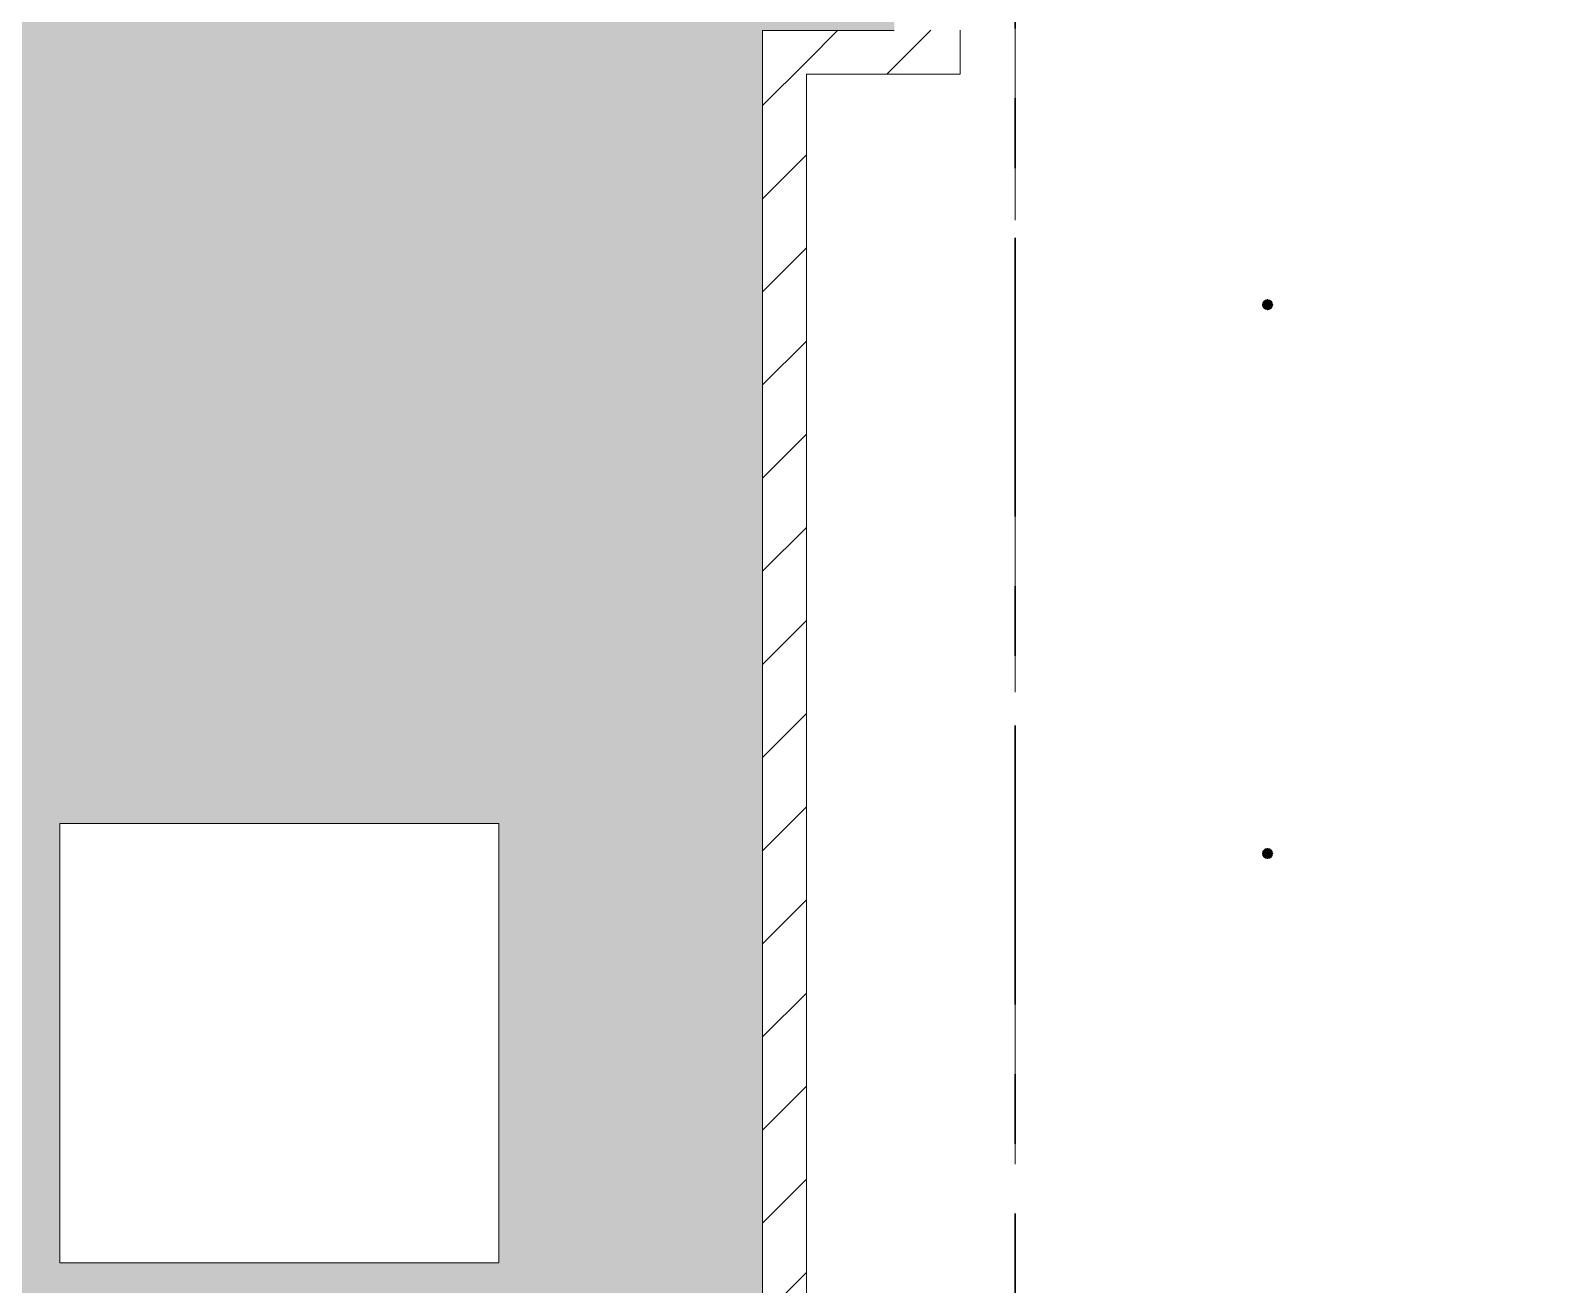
# Model space of a CAD drawing. Header units: millimetres. Extents: x -4000 to 187956, y -58990 to 162485.
# Drawn here: x 56016 to 62930, y 49736 to 55450 of the extents above; entities that cross this region are included whole.
import ezdxf

# ---------------------------------------------------------------- set-up
doc = ezdxf.new("R2010")
doc.units = ezdxf.units.MM
for name, pattern in [('Dash 1_16_', [317.5, 158.75, -158.75]), ('Grid Line', [2222.5, 1270, -317.5, 317.5, -317.5]), ('Grid Line 12_5mm', [2150, 1250, -300, 300, -300])]:
    doc.linetypes.add(name, pattern=pattern)
for name, color, linetype, lineweight in [('A-FLOR', 192, 'Continuous', 13), ('A-FLOR-PATT', 8, 'Continuous', 13), ('A-WALL', 113, 'Continuous', 13), ('A-WALL-PATT', 111, 'Continuous', 13), ('F-SPRN', 3, 'Continuous', 9), ('P-PIPE', 3, 'Continuous', 9), ('P-PIPE-CNTR', 3, 'Continuous', 9), ('S-GRID', 1, 'Continuous', 30)]:
    doc.layers.add(name, color=color, linetype=linetype, lineweight=lineweight)
pattern_1 = [(45, (0, 0), (-212.132, 212.132), [])]

# ---------------------------------------------------------------- blocks, each defined once
blk = doc.blocks.new('CMF2_NHAXUONG_A_rvt-1-0_000')
at = {"layer": 'A-FLOR-PATT', "lineweight": 9}
h = blk.add_hatch(dxfattribs=at)
h.set_pattern_fill('FP_27', color=252, style=0, pattern_type=2)
h.set_pattern_definition([(0, (83000, 72469.74), (0, 100), []), (90, (83000, 72469.74), (-200, 200), [100, -700]), (90, (83400, 72569.74), (-200, 200), [100, -700])])
h.paths.add_polyline_path([(51050, 25999.7), (59350, 25999.7), (59350, 35449.7), (59950, 35449.7), (59950, 45449.7), (59350, 45449.7), (59350, 55449.7), (59950, 55449.7), (59950, 64899.7), (51650, 64899.7), (51650, 55449.7), (51050, 55449.7), (51050, 45449.6), (51650, 45449.6), (51650, 35449.6), (51050, 35449.6), (51050, 26448.8)])
h.paths.add_polyline_path([(114950, 25999.7), (114950, 35449.6), (114350, 35449.6), (114350, 45449.6), (114950, 45449.6), (114950, 55449.7), (114350, 55449.7), (114350, 64899.7), (106050, 64899.7), (106050, 55449.7), (106650, 55449.7), (106650, 45449.7), (106050, 45449.7), (106050, 35449.7), (106650, 35449.7), (106650, 25999.7), (111663.5, 25999.7)])
h.paths.add_polyline_path([(109849.8, 29724.6), (107849.8, 29724.6), (107849.8, 31724.6), (109849.8, 31724.6)])
h.paths.add_polyline_path([(56149.8, 29724.6), (56149.8, 31724.6), (58149.8, 31724.6), (58149.8, 29724.6), (57243.6, 29724.6)])
h.paths.add_polyline_path([(111149.8, 39449.6), (111149.8, 41449.6), (113149.8, 41449.6), (113149.8, 39449.6), (111663.5, 39449.6)])
h.paths.add_polyline_path([(52849.8, 39449.6), (52849.8, 41449.6), (54849.8, 41449.6), (54849.8, 39449.6)])
h.paths.add_polyline_path([(109849.8, 49836.2), (107849.8, 49836.2), (107849.8, 51836.2), (109849.8, 51836.2)])
h.paths.add_polyline_path([(57243.6, 49836.2), (56149.8, 49836.2), (56149.8, 51836.2), (58149.8, 51836.2), (58149.8, 49836.2)])
h.paths.add_polyline_path([(51050, 82900), (59350, 82900), (59350, 91449.6), (59950, 91449.6), (59950, 101449.7), (59350, 101449.7), (59350, 111449.7), (59950, 111449.7), (59950, 118899.7), (51650, 118899.7), (51650, 111449.6), (51050, 111449.6), (51050, 101449.7), (51650, 101449.7), (51650, 91449.6), (51050, 91449.6), (51050, 84850.6)])
h.paths.add_polyline_path([(106650, 82900), (114950, 82900), (114950, 91449.6), (114350, 91449.6), (114350, 101449.7), (114950, 101449.7), (114950, 111449.6), (114350, 111449.6), (114350, 118899.7), (106050, 118899.7), (106050, 111449.7), (106650, 111449.7), (106650, 101449.7), (106050, 101449.7), (106050, 91449.6), (106650, 91449.6), (106650, 89522.8)])
h.paths.add_polyline_path([(54850, 95449.6), (52850, 95449.6), (52850, 97449.6), (54850, 97449.6)])
h.paths.add_polyline_path([(111663.5, 95449.6), (111149.6, 95449.6), (111149.6, 97449.6), (113149.6, 97449.6), (113149.6, 95449.6)])
h.paths.add_polyline_path([(57243.6, 105449.7), (56149.6, 105449.7), (56149.6, 107449.7), (58149.6, 107449.7), (58149.6, 105449.7)])
h.paths.add_polyline_path([(109850, 105449.7), (107850, 105449.7), (107850, 107449.7), (109850, 107449.7)])
h.paths.add_polyline_path([(111663.5, 114174.6), (111149.6, 114174.6), (111149.6, 116174.6), (113149.6, 116174.6), (113149.6, 114174.6)])
h.paths.add_polyline_path([(52850, 114174.6), (52850, 116174.6), (54850, 116174.6), (54850, 114174.6)])
at = {"layer": 'A-WALL-PATT', "lineweight": 9}
h = blk.add_hatch(dxfattribs=at)
h.set_pattern_fill('FP_13', color=250, style=0, pattern_type=2)
h.set_pattern_definition(pattern_1)
h.paths.add_polyline_path([(59549.8, 45650), (59549.8, 55450), (59349.8, 55450), (59349.8, 45650), (59511.1, 45650)])
h = blk.add_hatch(dxfattribs=at)
h.set_pattern_fill('FP_13', color=250, style=0, pattern_type=2)
h.set_pattern_definition(pattern_1)
h.paths.add_polyline_path([(60249.8, 55250), (60249.8, 55450), (59549.8, 55450), (59549.8, 55250)])
at = {"layer": 'A-FLOR', "color": 81, "lineweight": 15}
for p, q in [((59350, 55449.7), (59350, 45450.2)), ((59950, 55449.7), (59350.1, 55449.7))]:
    blk.add_line(p, q, dxfattribs=at)
at = {"layer": 'A-FLOR', "color": 93, "lineweight": 15}
for p, q in [((59350, 45450.2), (59350, 55449.7)), ((59350.1, 55449.7), (59950, 55449.7)), ((58149.8, 51836.2), (56149.8, 51836.2)), ((56149.8, 51836.2), (56149.8, 49836.2)), ((58149.8, 49836.2), (58149.8, 51836.2)), ((56149.8, 49836.2), (58149.8, 49836.2))]:
    blk.add_line(p, q, dxfattribs=at)
at = {"layer": 'A-FLOR', "color": 94, "lineweight": 15}
for p, q in [((56149.8, 49836.2), (56149.8, 51836.2)), ((56149.8, 51836.2), (58149.8, 51836.2)), ((58149.8, 51836.2), (58149.8, 49836.2)), ((58149.8, 49836.2), (56149.8, 49836.2))]:
    blk.add_line(p, q, dxfattribs=at)
at = {"layer": 'A-WALL', "color": 90, "lineweight": 15}
for p, q in [((59349.8, 55450), (59349.8, 45650)), ((60249.8, 55250), (60249.8, 55450)), ((59549.8, 45650), (59549.8, 55250)), ((59549.8, 55250), (60249.8, 55250))]:
    blk.add_line(p, q, dxfattribs=at)
at = {"layer": 'S-GRID', "linetype": 'Grid Line 12_5mm', "lineweight": 9}
blk.add_line((60500, 161185.2), (60500, -16487.4), dxfattribs=at)
blk = doc.blocks.new('Sprinkler_Up - DN20-V577-0_000')
at = {"layer": 'F-SPRN', "transparency": 33554534}
for points in [[(-13.5, 0), (-3.9, 0.7), (-1.7, 2.9), (-1.2, 3.5), (-0.6, 4), (0.6, 4), (1.2, 3.5), (1.7, 2.9), (4.6, 0), (22.2, 0), (18, 13.1), (6.9, 21.2), (-6.9, 21.2), (-18, 13.1), (-22.2, 0)], [(0, -21.2), (6.9, -21.2), (18, -13.1), (22.2, 0), (3.9, -0.7), (1.7, -2.9), (1.2, -3.5), (0.6, -4), (-0.6, -4), (-1.2, -3.5), (-1.7, -2.9), (-4.6, 0), (-22.2, 0), (-18, -13.1), (-6.9, -21.2)], [(0, -16.7), (4.3, -16.1), (11.8, -11.8), (16.1, -4.3), (16.1, 4.3), (11.8, 11.8), (8.3, 14.4), (0, 16.7), (-4.3, 16.1), (-11.8, 11.8), (-16.1, 4.3), (-16.1, -4.3), (-11.8, -11.8), (-8.3, -14.4)], [(0, -15.6), (7.8, -13.5), (13.5, -7.8), (15.1, -4), (15.1, 4), (13.5, 7.8), (7.8, 13.5), (0, 15.6), (-7.8, 13.5), (-11, 11), (-15.1, 4), (-15.1, -4), (-11, -11), (-7.8, -13.5)], [(-10.9, -5.5), (-10.9, 5.4), (-14.5, 5.4), (-14.5, -5.5)], [(-7.7, -5.5), (-7.7, 5.4), (-10.9, 5.4), (-10.9, -5.5)], [(0, -5.5), (0, 5.4), (-7.7, 5.4), (-7.7, -5.5)], [(0, 0), (5.7, 0), (2.9, 4.9), (-2.9, 4.9), (-5.7, 0)], [(2.9, -4.9), (5.7, 0), (-5.7, 0), (-2.9, -4.9)], [(-4.6, 0), (4.6, 0), (0, 4.6)], [(0, -4.6), (4.6, 0), (-4.6, 0)], [(0, -2.6), (1.3, 0), (-1.8, 0)], [(-1.3, 0), (1.8, 0), (0, 2.6)], [(7.7, -5.5), (7.7, 5.4), (0, 5.4), (0, -5.5)], [(10.9, -5.5), (10.9, 5.4), (7.7, 5.4), (7.7, -5.5)], [(14.5, -5.5), (14.5, 5.4), (10.9, 5.4), (10.9, -5.5)]]:
    blk.add_hatch(color=1, dxfattribs=at).paths.add_polyline_path(points)
at = {"layer": 'F-SPRN', "color": 1}
for p, q in [((-11.5, 5.4), (-14.5, 5.4)), ((-14.5, 5.4), (-11.3, 5.4)), ((-14.5, 5.4), (-14.5, 3.7)), ((-14.5, 3.3), (-14.5, 0)), ((-11.5, 5.4), (-11.5, 4)), ((-10.9, 1.9), (-10.9, 3.6)), ((-10.8, 5.4), (-8, 5.4)), ((-8.1, 5.4), (-10.8, 5.4)), ((-8.1, 5.4), (-8.1, 2.8)), ((-8.1, 2.5), (-8.1, 0.7)), ((-7.7, 4.8), (-7.7, 2.7)), ((-7.7, 4.8), (-7.7, 2.7)), ((-7.7, 2.1), (-7.7, 0.5)), ((-7.7, 2.1), (-7.7, 0.5)), ((-6.7, 5.4), (-4.7, 5.4)), ((-5.8, 3.8), (-5.8, 2.2)), ((-2.1, 0), (-2.1, 0)), ((-2.1, 0), (-2.1, -0.1)), ((-1.9, 0.8), (-1.9, 0.8)), ((-0.8, 1.9), (-0.9, 1.9)), ((-0.6, 2), (-0.6, 2)), ((-0.5, 2), (-0.6, 2)), ((-0.1, 2.1), (-0.2, 2.1)), ((0, 2.1), (-0.1, 2.1)), ((-0.1, 2.1), (-0.1, 2.1)), ((0.1, 2.1), (0, 2.1)), ((0.5, 2), (0.4, 2)), ((0.4, 2), (0.4, 2)), ((0.6, 2), (0.5, 2)), ((0.7, 2), (0.6, 2)), ((2.1, 0), (2.1, 0.1)), ((2.1, 0), (2.1, 0)), ((4.7, 5.4), (6.5, 5.4)), ((7.7, 5.4), (10.8, 5.4)), ((7.7, 5.2), (7.7, 2.7)), ((7.7, 5.2), (7.7, 2.7)), ((7.7, 2.3), (7.7, 0.5)), ((7.7, 2.3), (7.7, 0.5)), ((10.8, 5.4), (8.1, 5.4)), ((8.1, 5.4), (8.1, 2.8)), ((8.1, 2.5), (8.1, 0.4)), ((10.9, 5.4), (14.5, 5.4)), ((10.9, 3.6), (10.9, 0.2)), ((14.5, 5.4), (11.5, 5.4)), ((11.5, 5.4), (11.5, 4)), ((11.5, 3), (11.5, 0.2)), ((14.5, 5.4), (14.5, -5.5)), ((-14.5, -1.3), (-14.5, -3.7)), ((-11.1, -5.5), (-14.5, -5.5)), ((-14.5, -5.5), (-11.5, -5.5)), ((-10.9, -2.6), (-10.9, -1.3)), ((-10.8, -5.5), (-8.1, -5.5)), ((-7.8, -5.5), (-10.8, -5.5)), ((-8.1, -4.2), (-8.1, -5.5)), ((-7.7, -2.7), (-7.7, -4)), ((-7.7, -2.7), (-7.7, -4)), ((-7, -5.5), (-5.8, -5.5)), ((-4.8, -5.5), (-7, -5.5)), ((-5.8, -2.3), (-5.8, -3.8)), ((-2.1, -0.2), (-2.1, -0.3)), ((0, -2.1), (0.1, -2.1)), ((7, -5.5), (4.8, -5.5)), ((5.8, -2.2), (5.8, -3.8)), ((5.8, -5.5), (7, -5.5)), ((7.7, -0.5), (7.7, -2.3)), ((7.7, -0.5), (7.7, -2.3)), ((7.7, -2.7), (7.7, -5.4)), ((7.7, -2.7), (7.7, -5.4)), ((10.8, -5.5), (7.7, -5.5)), ((8.1, -0.4), (8.1, -2.5)), ((8.1, -2.8), (8.1, -5.5)), ((8.1, -5.5), (10.8, -5.5)), ((10.9, -0.2), (10.9, -3.6)), ((14.5, -5.5), (10.9, -5.5)), ((11.5, -0.2), (11.5, -3)), ((11.5, -4), (11.5, -5.5)), ((11.5, -5.5), (14.5, -5.5))]:
    blk.add_line(p, q, dxfattribs=at)
at = {"layer": 'F-SPRN', "color": 1, "flags": 128}
for points in [[(-2, 0.5), (-2, 0.5), (-2, 0.4), (-2.1, 0.3), (-2.1, 0.2)], [(-2.1, 0.2), (-2.1, 0.1), (-2.1, 0)], [(-1.9, 0.8), (-2, 0.7), (-2, 0.6), (-2, 0.5)], [(-1.8, 1.1), (-1.8, 1), (-1.9, 0.9), (-1.9, 0.8)], [(-1.6, 1.3), (-1.7, 1.2), (-1.7, 1.1), (-1.8, 1.1)], [(-1.5, 1.4), (-1.6, 1.3), (-1.6, 1.3)], [(-1.3, 1.6), (-1.4, 1.6), (-1.4, 1.5), (-1.5, 1.5), (-1.5, 1.4)], [(-0.9, 1.9), (-0.9, 1.9), (-1, 1.8), (-1.1, 1.8), (-1.2, 1.7), (-1.2, 1.7), (-1.3, 1.6)], [(-0.6, 2), (-0.7, 2), (-0.8, 1.9)], [(-0.2, 2.1), (-0.3, 2.1), (-0.4, 2), (-0.5, 2)], [(0.4, 2), (0.3, 2.1), (0.2, 2.1), (0.1, 2.1)], [(0.8, 1.9), (0.8, 1.9), (0.7, 2)], [(1, 1.8), (0.9, 1.9), (0.8, 1.9)], [(1.2, 1.7), (1.1, 1.7), (1.1, 1.8), (1, 1.8)], [(1.4, 1.5), (1.3, 1.6), (1.3, 1.7), (1.2, 1.7)], [(1.6, 1.3), (1.6, 1.4), (1.5, 1.4), (1.4, 1.5), (1.4, 1.5)], [(2, 0.6), (2, 0.7), (1.9, 0.7), (1.9, 0.8), (1.9, 0.9), (1.8, 1), (1.8, 1), (1.8, 1.1), (1.7, 1.2), (1.7, 1.2), (1.6, 1.3)], [(2.1, 0.1), (2.1, 0.2), (2.1, 0.2), (2.1, 0.3), (2, 0.4), (2, 0.5), (2, 0.6)], [(-2.1, -0.1), (-2.1, -0.2), (-2.1, -0.2)], [(-2.1, -0.3), (-2, -0.4), (-2, -0.5), (-2, -0.6), (-2, -0.7), (-1.9, -0.7), (-1.9, -0.8), (-1.9, -0.9), (-1.8, -1), (-1.8, -1), (-1.8, -1.1), (-1.7, -1.2), (-1.7, -1.2), (-1.6, -1.3), (-1.6, -1.4), (-1.5, -1.4), (-1.4, -1.5), (-1.4, -1.5), (-1.3, -1.6), (-1.3, -1.7), (-1.2, -1.7), (-1.1, -1.7), (-1.1, -1.8), (-1, -1.8), (-0.9, -1.9), (-0.8, -1.9), (-0.8, -1.9), (-0.7, -2), (-0.6, -2), (-0.5, -2), (-0.4, -2), (-0.4, -2), (-0.3, -2.1), (-0.2, -2.1), (-0.1, -2.1), (0, -2.1)], [(0.1, -2.1), (0.1, -2.1), (0.2, -2.1), (0.3, -2.1), (0.4, -2), (0.5, -2), (0.6, -2), (0.6, -2), (0.7, -2), (0.8, -1.9), (0.9, -1.9), (0.9, -1.9), (1, -1.8), (1.1, -1.8), (1.2, -1.7), (1.2, -1.7), (1.3, -1.6), (1.4, -1.6), (1.4, -1.5), (1.5, -1.5), (1.5, -1.4), (1.6, -1.3), (1.6, -1.3), (1.7, -1.2), (1.7, -1.1), (1.8, -1.1), (1.8, -1), (1.9, -0.9), (1.9, -0.8), (1.9, -0.8), (2, -0.7), (2, -0.6), (2, -0.5), (2, -0.5), (2, -0.4), (2.1, -0.3), (2.1, -0.2), (2.1, -0.1), (2.1, 0)]]:
    blk.add_lwpolyline(points, dxfattribs=at)
at = {"layer": 'F-SPRN', "color": 1}
for radius, start, end in [(22.2, 360, 180), (21.9, 165.67731, 179.2615), (21.9, 144.76984, 164.81509), (21.9, 126.69417, 143.27011), (16.7, 167.68021, 180), (16.7, 167.68021, 180), (16.7, 155.38786, 164.96934), (16.7, 155.38786, 164.96934), (15.6, 166.42653, 180), (15.6, 166.42653, 180), (15.6, 150.94093, 165), (15.6, 159.61394, 165), (16.7, 136.72135, 149.93102), (16.7, 136.72135, 149.93102), (15.6, 150.94093, 156.38455), (15.6, 138.42141, 150), (15.6, 138.42141, 150), (21.9, 108.26214, 125.75069), (16.7, 121.41808, 130.57514), (16.7, 121.41808, 130.57514), (15.6, 120.52623, 133.2078), (15.6, 120.52623, 133.2078), (16.7, 106.59952, 120), (16.7, 106.59952, 120), (15.6, 114.43632, 119.98126), (15.6, 114.43632, 119.98126), (21.9, 99.348, 107.90102), (4.63, 155.78319, 180), (4.63, 155.78319, 180), (16.7, 96.41428, 105), (16.7, 96.41428, 105), (4.63, 109.01924, 138.27027), (4.63, 109.01924, 138.27027), (21.9, 90.14502, 98.85032), (15.6, 95.57619, 100.68426), (15.6, 95.57619, 100.68426), (2.56, 109.01924, 168.82781), (2.56, 109.01924, 168.82781), (2.04, 109.01924, 180), (16.7, 83.06841, 90), (16.7, 83.06841, 90), (4.63, 17.95923, 90), (4.63, 17.95923, 90), (3.81, 57.05771, 90), (2.56, 14.55988, 90), (2.56, 14.55988, 90), (2.04, 10.47029, 90), (21.9, 72.55828, 89.46239), (15.6, 75.57295, 80.58917), (15.6, 75.57295, 80.58917), (3.81, 16.16047, 43.83585), (15.6, 67.56142, 74.5481), (15.6, 67.56142, 74.5481), (16.7, 60, 75), (16.7, 60, 75), (15.6, 60.01874, 65.56368), (15.6, 60.01874, 65.56368), (21.9, 54.24931, 71.73786), (15.6, 46.7922, 60), (15.6, 46.7922, 60), (16.7, 49.42486, 58.58192), (16.7, 49.42486, 58.58192), (15.6, 30, 41.57859), (15.6, 30, 41.57859), (16.7, 30, 43.27865), (16.7, 30, 43.27865), (21.9, 36.72989, 53.30583), (15.6, 23.61545, 29.56463), (15.6, 15, 29.56463), (15.6, 15, 20.38606), (16.7, 15, 24.61214), (16.7, 15, 24.61214), (15.6, 360, 13.66176), (15.6, 0, 13.66176), (16.7, 360, 12.31979), (16.7, 0, 12.31979), (21.9, 15.18491, 35.23016), (21.9, 0.7385, 14.32269), (22.2, 180, 360), (21.9, 180.7385, 194.32269), (21.9, 195.18491, 215.23016), (21.9, 216.72989, 233.30583), (16.7, 180, 192.31979), (16.7, 180, 192.31979), (16.7, 195.03066, 204.61214), (16.7, 195.03066, 204.61214), (15.6, 181.90822, 193.66176), (15.6, 181.90822, 193.66176), (15.6, 197.33389, 209.56463), (15.6, 197.33389, 209.56463), (16.7, 210.06898, 223.27865), (16.7, 210.06898, 223.27865), (15.6, 212.54719, 221.57859), (15.6, 212.54719, 221.57859), (21.9, 234.24931, 251.73786), (16.7, 229.42486, 238.58192), (16.7, 229.42486, 238.58192), (15.6, 233.79501, 240), (15.6, 233.79501, 240), (16.7, 240, 255), (16.7, 240, 255), (15.6, 240.01874, 254.5481), (15.6, 240.01874, 254.5481), (21.9, 252.55828, 269.46239), (4.63, 197.95923, 0), (4.63, 197.95923, 270), (15.6, 255, 267.63996), (15.6, 255, 267.63996), (3.81, 196.16047, 270), (2.56, 191.16773, 0), (2.56, 191.16773, 360), (2.04, 190.47029, 0), (16.7, 263.06841, 270), (16.7, 263.06841, 270), (4.63, 270, 360), (3.81, 270, 360), (21.9, 270.14502, 278.85032), (15.6, 275.57619, 280.68426), (15.6, 275.57619, 280.68426), (16.7, 276.41428, 285), (16.7, 276.41428, 285), (21.9, 279.348, 287.90102), (16.7, 286.59952, 300), (16.7, 286.59952, 300), (15.6, 294.43632, 299.98126), (15.6, 294.43632, 299.98126), (21.9, 288.26214, 305.75069), (15.6, 300, 313.2078), (15.6, 300, 313.2078), (16.7, 301.41808, 310.57514), (16.7, 301.41808, 310.57514), (15.6, 318.42141, 330), (15.6, 318.42141, 330), (16.7, 316.72135, 330), (16.7, 316.72135, 330), (21.9, 306.69417, 323.27011), (15.6, 330.43537, 345), (15.6, 330.43537, 336.38455), (15.6, 339.61394, 345), (15.6, 346.33824, 360), (15.6, 346.33824, 360), (16.7, 335.38786, 345), (16.7, 335.38786, 345), (16.7, 347.68021, 360), (16.7, 347.68021, 360), (21.9, 324.76984, 344.81509), (21.9, 345.67731, 359.2615)]:
    blk.add_arc((0, 0), radius, start, end, dxfattribs=at)
blk = doc.blocks.new('Sprinkler_Up - DN20-V578-0_000')
at = {"layer": 'F-SPRN', "transparency": 33554534}
for points in [[(-13.5, 0), (-3.9, 0.7), (-1.7, 2.9), (-1.2, 3.5), (-0.6, 4), (0.6, 4), (1.2, 3.5), (1.7, 2.9), (4.6, 0), (22.2, 0), (18, 13.1), (6.9, 21.2), (-6.9, 21.2), (-18, 13.1), (-22.2, 0)], [(3.4, -21.2), (6.9, -21.2), (18, -13.1), (22.2, 0), (3.9, -0.7), (1.7, -2.9), (1.2, -3.5), (0.6, -4), (-0.6, -4), (-1.2, -3.5), (-1.7, -2.9), (-4.6, 0), (-22.2, 0), (-18, -13.1), (-6.9, -21.2), (0, -21.2)], [(0, -16.7), (4.3, -16.1), (12.6, -10.4), (16.1, -4.3), (16.1, 4.3), (11.8, 11.8), (8.3, 14.4), (0, 16.7), (-4.3, 16.1), (-11.8, 11.8), (-16.1, 4.3), (-16.1, -4.3), (-11.8, -11.8), (-8.3, -14.4)], [(0, -15.6), (7.8, -13.5), (13.5, -7.8), (15.1, -4), (15.1, 4), (13.5, 7.8), (7.8, 13.5), (0, 15.6), (-7.8, 13.5), (-11, 11), (-15.1, 4), (-15.1, -4), (-11, -11), (-7.8, -13.5)], [(-10.9, -5.5), (-10.9, 5.4), (-14.5, 5.4), (-14.5, -5.5)], [(-7.7, -5.5), (-7.7, 5.4), (-10.9, 5.4), (-10.9, -5.5)], [(0, -5.5), (0, 5.4), (-7.7, 5.4), (-7.7, -5.5)], [(0, 0), (5.7, 0), (2.9, 4.9), (-2.9, 4.9), (-5.7, 0)], [(2.9, -4.9), (5.7, 0), (-5.7, 0), (-2.9, -4.9)], [(-4.6, 0), (4.6, 0), (0, 4.6)], [(0, -4.6), (4.6, 0), (-4.6, 0)], [(0, -2.6), (1.3, 0), (-1.8, 0)], [(-1.3, 0), (1.8, 0), (0, 2.6)], [(7.7, -5.5), (7.7, 5.4), (0, 5.4), (0, -5.5)], [(10.9, -5.5), (10.9, 5.4), (7.7, 5.4), (7.7, -5.5)], [(14.5, -5.5), (14.5, 5.4), (10.9, 5.4), (10.9, -5.5)]]:
    blk.add_hatch(color=1, dxfattribs=at).paths.add_polyline_path(points)
at = {"layer": 'F-SPRN', "color": 1}
for p, q in [((-11.5, 5.4), (-14.5, 5.4)), ((-14.5, 5.4), (-11.3, 5.4)), ((-14.5, 5.4), (-14.5, 3.7)), ((-14.5, 3.3), (-14.5, 0)), ((-11.5, 5.4), (-11.5, 4)), ((-10.9, 1.9), (-10.9, 3.6)), ((-10.8, 5.4), (-8, 5.4)), ((-8.1, 5.4), (-10.8, 5.4)), ((-8.1, 5.4), (-8.1, 2.8)), ((-8.1, 2.5), (-8.1, 0.7)), ((-7.7, 4.8), (-7.7, 2.7)), ((-7.7, 4.8), (-7.7, 2.7)), ((-7.7, 2.1), (-7.7, 0.5)), ((-7.7, 2.1), (-7.7, 0.5)), ((-6.7, 5.4), (-4.7, 5.4)), ((-5.8, 3.8), (-5.8, 2.2)), ((-2, 0.4), (-2.1, 0.3)), ((-2.1, 0), (-2.1, 0)), ((-2.1, 0), (-2.1, -0.1)), ((-1.9, 0.8), (-2, 0.7)), ((-1.9, 0.8), (-1.9, 0.8)), ((-0.6, 2), (-0.7, 2)), ((-0.6, 2), (-0.6, 2)), ((-0.5, 2), (-0.6, 2)), ((0, 2.1), (-0.1, 2.1)), ((1.6, 1.3), (1.6, 1.4)), ((1.7, 1.2), (1.6, 1.3)), ((1.7, 1.2), (1.7, 1.2)), ((2.1, 0.1), (2.1, 0.2)), ((2.1, 0), (2.1, 0.1)), ((2.1, 0), (2.1, 0)), ((4.7, 5.4), (6.5, 5.4)), ((7.7, 5.4), (10.8, 5.4)), ((7.7, 5.2), (7.7, 2.7)), ((7.7, 5.2), (7.7, 2.7)), ((7.7, 2.3), (7.7, 0.5)), ((7.7, 2.3), (7.7, 0.5)), ((10.8, 5.4), (8.1, 5.4)), ((8.1, 5.4), (8.1, 2.8)), ((8.1, 2.5), (8.1, 0.4)), ((10.9, 5.4), (14.5, 5.4)), ((10.9, 3.6), (10.9, 0.2)), ((14.5, 5.4), (11.5, 5.4)), ((11.5, 5.4), (11.5, 4)), ((11.5, 3), (11.5, 0.2)), ((14.5, 5.4), (14.5, -5.5)), ((-14.5, -1.3), (-14.5, -3.7)), ((-11.1, -5.5), (-14.5, -5.5)), ((-14.5, -5.5), (-11.5, -5.5)), ((-10.9, -2.6), (-10.9, -1.3)), ((-10.8, -5.5), (-8.1, -5.5)), ((-7.8, -5.5), (-10.8, -5.5)), ((-8.1, -4.2), (-8.1, -5.5)), ((-7.7, -2.7), (-7.7, -4)), ((-7.7, -2.7), (-7.7, -4)), ((-7, -5.5), (-5.8, -5.5)), ((-4.8, -5.5), (-7, -5.5)), ((-5.8, -2.3), (-5.8, -3.8)), ((-2.1, -0.1), (-2.1, -0.2)), ((0, -2.1), (0.1, -2.1)), ((7, -5.5), (4.8, -5.5)), ((5.8, -2.2), (5.8, -3.8)), ((5.8, -5.5), (7, -5.5)), ((7.7, -0.5), (7.7, -2.3)), ((7.7, -0.5), (7.7, -2.3)), ((7.7, -2.7), (7.7, -5.4)), ((7.7, -2.7), (7.7, -5.4)), ((10.8, -5.5), (7.7, -5.5)), ((8.1, -0.4), (8.1, -2.5)), ((8.1, -2.8), (8.1, -5.5)), ((8.1, -5.5), (10.8, -5.5)), ((10.9, -0.2), (10.9, -3.6)), ((14.5, -5.5), (10.9, -5.5)), ((11.5, -0.2), (11.5, -3)), ((11.5, -4), (11.5, -5.5)), ((11.5, -5.5), (14.5, -5.5))]:
    blk.add_line(p, q, dxfattribs=at)
at = {"layer": 'F-SPRN', "color": 1, "flags": 128}
for points in [[(-2.1, 0.3), (-2.1, 0.2), (-2.1, 0.1), (-2.1, 0)], [(-2, 0.7), (-2, 0.6), (-2, 0.5)], [(-2, 0.5), (-2, 0.5), (-2, 0.4)], [(-1.8, 1), (-1.9, 0.9), (-1.9, 0.8)], [(-1.7, 1.1), (-1.8, 1.1), (-1.8, 1)], [(-0.7, 2), (-0.8, 1.9), (-0.9, 1.9), (-0.9, 1.9), (-1, 1.8), (-1.1, 1.8), (-1.2, 1.7), (-1.2, 1.7), (-1.3, 1.6), (-1.4, 1.6), (-1.4, 1.5), (-1.5, 1.5), (-1.5, 1.4), (-1.6, 1.3), (-1.6, 1.3), (-1.7, 1.2), (-1.7, 1.1)], [(-0.1, 2.1), (-0.1, 2.1), (-0.2, 2.1), (-0.3, 2.1), (-0.4, 2), (-0.5, 2)], [(1.3, 1.6), (1.3, 1.7), (1.2, 1.7), (1.1, 1.7), (1.1, 1.8), (1, 1.8), (0.9, 1.9), (0.8, 1.9), (0.8, 1.9), (0.7, 2), (0.6, 2), (0.5, 2), (0.4, 2), (0.4, 2), (0.3, 2.1), (0.2, 2.1), (0.1, 2.1), (0, 2.1)], [(1.4, 1.5), (1.4, 1.5), (1.3, 1.6)], [(1.6, 1.4), (1.5, 1.4), (1.4, 1.5)], [(1.8, 1), (1.8, 1.1), (1.7, 1.2)], [(1.9, 0.9), (1.8, 1), (1.8, 1)], [(2, 0.6), (2, 0.7), (1.9, 0.7), (1.9, 0.8), (1.9, 0.9)], [(2.1, 0.3), (2, 0.4), (2, 0.5), (2, 0.6)], [(2.1, 0.2), (2.1, 0.2), (2.1, 0.3)], [(-2.1, -0.2), (-2.1, -0.2), (-2.1, -0.3)], [(-2.1, -0.3), (-2, -0.4), (-2, -0.5), (-2, -0.6), (-2, -0.7), (-1.9, -0.7), (-1.9, -0.8), (-1.9, -0.9), (-1.8, -1), (-1.8, -1), (-1.8, -1.1), (-1.7, -1.2), (-1.7, -1.2), (-1.6, -1.3), (-1.6, -1.4), (-1.5, -1.4), (-1.4, -1.5), (-1.4, -1.5), (-1.3, -1.6), (-1.3, -1.7), (-1.2, -1.7), (-1.1, -1.7), (-1.1, -1.8), (-1, -1.8), (-0.9, -1.9), (-0.8, -1.9), (-0.8, -1.9), (-0.7, -2), (-0.6, -2), (-0.5, -2), (-0.4, -2), (-0.4, -2), (-0.3, -2.1), (-0.2, -2.1), (-0.1, -2.1), (0, -2.1)], [(0.1, -2.1), (0.1, -2.1), (0.2, -2.1), (0.3, -2.1), (0.4, -2), (0.5, -2), (0.6, -2), (0.6, -2), (0.7, -2), (0.8, -1.9), (0.9, -1.9), (0.9, -1.9), (1, -1.8), (1.1, -1.8), (1.2, -1.7), (1.2, -1.7), (1.3, -1.6), (1.4, -1.6), (1.4, -1.5), (1.5, -1.5), (1.5, -1.4), (1.6, -1.3), (1.6, -1.3), (1.7, -1.2), (1.7, -1.1), (1.8, -1.1), (1.8, -1), (1.9, -0.9), (1.9, -0.8), (1.9, -0.8), (2, -0.7), (2, -0.6), (2, -0.5), (2, -0.5), (2, -0.4), (2.1, -0.3), (2.1, -0.2), (2.1, -0.1), (2.1, 0)]]:
    blk.add_lwpolyline(points, dxfattribs=at)
at = {"layer": 'F-SPRN', "color": 1}
for radius, start, end in [(22.2, 360, 180), (21.9, 165.67731, 179.2615), (21.9, 144.76984, 164.81509), (21.9, 126.69417, 143.27011), (16.7, 167.68021, 180), (16.7, 167.68021, 180), (16.7, 155.38786, 164.96934), (16.7, 155.38786, 164.96934), (15.6, 166.42653, 180), (15.6, 166.42653, 180), (15.6, 150.94093, 165), (15.6, 159.61394, 165), (16.7, 136.72135, 149.93102), (16.7, 136.72135, 149.93102), (15.6, 150.94093, 156.38455), (15.6, 138.42141, 150), (15.6, 138.42141, 150), (21.9, 108.26214, 125.75069), (16.7, 121.41808, 130.57514), (16.7, 121.41808, 130.57514), (15.6, 120.52623, 133.2078), (15.6, 120.52623, 133.2078), (16.7, 106.59952, 120), (16.7, 106.59952, 120), (15.6, 114.43632, 119.98126), (15.6, 114.43632, 119.98126), (21.9, 99.348, 107.90102), (4.63, 155.78319, 180), (4.63, 155.78319, 180), (16.7, 96.41428, 105), (16.7, 96.41428, 105), (4.63, 109.01924, 138.27027), (4.63, 109.01924, 138.27027), (21.9, 90.14502, 98.85032), (15.6, 95.57619, 100.68426), (15.6, 95.57619, 100.68426), (2.56, 109.01924, 168.82781), (2.56, 109.01924, 168.82781), (2.04, 109.01924, 180), (16.7, 83.06841, 90), (16.7, 83.06841, 90), (4.63, 17.95923, 90), (4.63, 17.95923, 90), (3.81, 57.05771, 90), (2.56, 14.55988, 90), (2.56, 14.55988, 90), (2.04, 10.47029, 90), (21.9, 72.55828, 89.46239), (15.6, 75.57295, 80.58917), (15.6, 75.57295, 80.58917), (3.81, 16.16047, 43.83585), (15.6, 67.56142, 74.5481), (15.6, 67.56142, 74.5481), (16.7, 60, 75), (16.7, 60, 75), (15.6, 60.01874, 65.56368), (15.6, 60.01874, 65.56368), (21.9, 54.24931, 71.73786), (15.6, 46.7922, 60), (15.6, 46.7922, 60), (16.7, 49.42486, 58.58192), (16.7, 49.42486, 58.58192), (15.6, 30, 41.57859), (15.6, 30, 41.57859), (16.7, 30, 43.27865), (16.7, 30, 43.27865), (21.9, 36.72989, 53.30583), (15.6, 23.61545, 29.56463), (15.6, 15, 29.56463), (15.6, 15, 20.38606), (16.7, 15, 24.61214), (16.7, 15, 24.61214), (15.6, 360, 13.66176), (15.6, 0, 13.66176), (16.7, 360, 12.31979), (16.7, 0, 12.31979), (21.9, 15.18491, 35.23016), (21.9, 0.7385, 14.32269), (22.2, 180, 360), (21.9, 180.7385, 194.32269), (21.9, 195.18491, 215.23016), (21.9, 216.72989, 233.30583), (16.7, 180, 192.31979), (16.7, 180, 192.31979), (16.7, 195.03066, 204.61214), (16.7, 195.03066, 204.61214), (15.6, 181.90822, 193.66176), (15.6, 181.90822, 193.66176), (15.6, 197.33389, 209.56463), (15.6, 197.33389, 209.56463), (16.7, 210.06898, 219.14876), (16.7, 210.06898, 219.14876), (15.6, 212.54719, 221.57859), (15.6, 212.54719, 221.57859), (21.9, 234.24931, 251.73786), (15.6, 222.24716, 225), (15.6, 222.24716, 225), (16.7, 229.42486, 238.58192), (16.7, 229.42486, 238.58192), (15.6, 233.79501, 240), (15.6, 233.79501, 240), (16.7, 240, 255), (16.7, 240, 255), (15.6, 240.01874, 254.5481), (15.6, 240.01874, 254.5481), (21.9, 252.55828, 269.46239), (4.63, 197.95923, 0), (4.63, 197.95923, 270), (15.6, 255, 267.63996), (15.6, 255, 267.63996), (3.81, 196.16047, 360), (2.56, 191.16773, 0), (2.56, 191.16773, 360), (2.04, 190.47029, 0), (16.7, 263.06841, 270), (16.7, 263.06841, 270), (4.63, 270, 360), (21.9, 270.14502, 278.85032), (15.6, 275.57619, 280.68426), (15.6, 275.57619, 280.68426), (16.7, 276.41428, 285), (16.7, 276.41428, 285), (21.9, 279.348, 287.90102), (16.7, 286.59952, 300), (16.7, 286.59952, 300), (15.6, 294.43632, 299.98126), (15.6, 294.43632, 299.98126), (21.9, 288.26214, 305.75069), (15.6, 300, 313.2078), (15.6, 300, 313.2078), (16.7, 301.41808, 310.57514), (16.7, 301.41808, 310.57514), (15.6, 315, 317.75284), (15.6, 315, 317.75284), (15.6, 318.42141, 330), (15.6, 318.42141, 330), (16.7, 320.85124, 330), (16.7, 320.85124, 330), (21.9, 306.69417, 323.27011), (15.6, 330.43537, 345), (15.6, 330.43537, 336.38455), (15.6, 339.61394, 345), (15.6, 346.33824, 360), (15.6, 346.33824, 360), (16.7, 335.38786, 345), (16.7, 335.38786, 345), (16.7, 347.68021, 360), (16.7, 347.68021, 360), (21.9, 324.76984, 344.81509), (21.9, 345.67731, 359.2615)]:
    blk.add_arc((0, 0), radius, start, end, dxfattribs=at)
blk = doc.blocks.new('Steel_Transition_Threaded_HoaPhat - Standard-V858-0_000')
at = {"layer": 'P-PIPE', "lineweight": 13, "transparency": 33554534}
h = blk.add_hatch(color=1, dxfattribs=at)
h.paths.add_polyline_path([(49550, 126427.6), (49555.8, 126428.4), (49561.3, 126430.6), (49565.9, 126434.2), (49569.5, 126438.8), (49571.7, 126444.3), (49572.5, 126450.1), (49571.7, 126455.9), (49569.5, 126461.3), (49565.9, 126466), (49561.3, 126469.6), (49555.8, 126471.8), (49550, 126472.6), (49544.2, 126471.8), (49538.8, 126469.6), (49534.1, 126466), (49530.5, 126461.3), (49528.3, 126455.9), (49527.5, 126450.1), (49528.3, 126444.3), (49530.5, 126438.8), (49534.1, 126434.2), (49538.8, 126430.6), (49544.2, 126428.4)])
h.paths.add_polyline_path([(49550, 126430), (49544.8, 126430.7), (49540, 126432.7), (49535.8, 126435.9), (49532.6, 126440), (49530.6, 126444.9), (49529.9, 126450.1), (49530.6, 126455.3), (49532.6, 126460.1), (49535.8, 126464.3), (49540, 126467.5), (49544.8, 126469.5), (49550, 126470.2), (49555.2, 126469.5), (49560.1, 126467.5), (49564.2, 126464.3), (49567.4, 126460.1), (49569.4, 126455.3), (49570.1, 126450.1), (49569.4, 126444.9), (49567.4, 126440), (49564.2, 126435.9), (49560.1, 126432.7), (49555.2, 126430.7)])
for points in [[(49529.9, 126450.1), (49533.6, 126450.1), (49535.8, 126458.3), (49541.8, 126464.3), (49550, 126466.5), (49558.2, 126464.3), (49564.2, 126458.3), (49566.4, 126450.1), (49570.1, 126450.1), (49569.4, 126455.3), (49567.4, 126460.1), (49564.2, 126464.3), (49560.1, 126467.5), (49555.2, 126469.5), (49550, 126470.2), (49544.8, 126469.5), (49540, 126467.5), (49535.8, 126464.3), (49532.6, 126460.1), (49530.6, 126455.3)], [(49550, 126431.6), (49554.8, 126432.2), (49559.3, 126434.1), (49563.1, 126437), (49566, 126440.8), (49567.9, 126445.3), (49568.5, 126450.1), (49567.9, 126454.9), (49566, 126459.3), (49563.1, 126463.2), (49559.3, 126466.1), (49554.8, 126468), (49550, 126468.6), (49545.2, 126468), (49540.8, 126466.1), (49536.9, 126463.2), (49534, 126459.3), (49532.1, 126454.9), (49531.5, 126450.1), (49532.1, 126445.3), (49534, 126440.8), (49536.9, 126437), (49540.8, 126434.1), (49545.2, 126432.2)], [(49550, 126430), (49555.2, 126430.7), (49560.1, 126432.7), (49564.2, 126435.9), (49567.4, 126440), (49569.4, 126444.9), (49570.1, 126450.1), (49566.4, 126450.1), (49564.2, 126441.9), (49558.2, 126435.9), (49550, 126433.7), (49541.8, 126435.9), (49535.8, 126441.9), (49533.6, 126450.1), (49529.9, 126450.1), (49530.6, 126444.9), (49532.6, 126440), (49535.8, 126435.9), (49540, 126432.7), (49544.8, 126430.7)]]:
    blk.add_hatch(color=1, dxfattribs=at).paths.add_polyline_path(points)
at = {"layer": 'P-PIPE', "color": 20, "lineweight": 13}
for radius, start, end in [(22.5, 0, 180), (22.5, 0, 180), (20.1, 109.68592, 125.00431), (18.5, 106.81896, 120), (18.5, 106.81896, 120), (20.1, 100.99748, 105), (18.5, 91.43525, 103.20464), (18.5, 91.43525, 103.20464), (20.1, 90.52458, 98.50889), (18.5, 78.09865, 90), (18.5, 78.09865, 90), (20.1, 75.0607, 87.9279), (18.5, 60, 75), (18.5, 60, 75), (20.1, 54.99569, 75), (22.5, 180, 0), (22.5, 180, 0), (20.1, 166.04994, 180), (20.1, 180, 193.95006), (20.1, 150, 162.74488), (20.1, 197.25512, 210), (18.5, 166.59392, 180), (18.5, 166.59392, 180), (18.5, 180, 193.40608), (18.5, 180, 193.40608), (18.5, 157.6232, 165), (18.5, 157.6232, 165), (18.5, 195, 202.3768), (18.5, 195, 202.3768), (20.1, 128.8856, 148.15532), (20.1, 211.84468, 231.1144), (16.4, 180.81064, 191.45326), (16.4, 168.54674, 175.16067), (18.5, 136.42974, 150), (18.5, 136.42974, 150), (18.5, 210, 223.57026), (18.5, 210, 223.57026), (16.4, 158.0319, 163.50595), (16.4, 141.9681, 150), (16.4, 210.66354, 218.0319), (18.5, 123.49758, 133.20406), (18.5, 123.49758, 133.20406), (18.5, 226.79594, 236.50242), (18.5, 226.79594, 236.50242), (20.1, 234.99569, 255), (16.4, 230.47333, 236.63885), (16.4, 121.07383, 126.45372), (18.5, 240, 255), (18.5, 240, 255), (16.4, 113.40447, 120), (16.4, 240, 246.59553), (16.4, 246.9681, 255), (16.4, 107.46566, 111.9681), (20.1, 255.0607, 267.9279), (16.4, 96.21321, 104.60424), (18.5, 258.09865, 270), (18.5, 258.09865, 270), (16.4, 264.1652, 268.50595), (20.1, 270.52458, 278.50889), (18.5, 271.43525, 283.20464), (18.5, 271.43525, 283.20464), (16.4, 276.45372, 283.90628), (20.1, 280.99748, 285), (16.4, 66.9681, 75), (16.4, 287.46566, 291.9681), (18.5, 286.81896, 300), (18.5, 286.81896, 300), (16.4, 293.40447, 300), (20.1, 289.68592, 305.00431), (18.5, 46.79594, 56.50242), (18.5, 46.79594, 56.50242), (18.5, 303.49758, 313.20406), (18.5, 303.49758, 313.20406), (20.1, 31.84468, 51.1144), (20.1, 308.8856, 328.15532), (16.4, 30, 38.0319), (18.5, 30, 43.57026), (18.5, 30, 43.57026), (18.5, 316.42974, 330), (18.5, 316.42974, 330), (16.4, 338.0319, 342.86912), (16.4, 0, 8.0319), (16.4, 351.9681, 0), (18.5, 15, 22.3768), (18.5, 15, 22.3768), (18.5, 337.6232, 345), (18.5, 337.6232, 345), (20.1, 17.25512, 30), (20.1, 330, 342.74488), (18.5, 0, 13.40608), (18.5, 0, 13.40608), (18.5, 346.59392, 0), (18.5, 346.59392, 0), (20.1, 0, 13.95006), (20.1, 346.04994, 0)]:
    blk.add_arc((49550, 126450.1), radius, start, end, dxfattribs=at)
blk = doc.blocks.new('Steel_Transition_Threaded_HoaPhat - Standard-V862-0_000')
at = {"layer": 'P-PIPE', "lineweight": 13, "transparency": 33554534}
h = blk.add_hatch(color=1, dxfattribs=at)
h.paths.add_polyline_path([(49550, 54177.6), (49555.8, 54178.4), (49561.3, 54180.6), (49565.9, 54184.2), (49569.8, 54189.6), (49571.7, 54194.3), (49572.5, 54200.1), (49571.7, 54205.9), (49569.5, 54211.3), (49565.9, 54216), (49561.3, 54219.6), (49555.8, 54221.8), (49550, 54222.6), (49544.2, 54221.8), (49538.8, 54219.6), (49534.1, 54216), (49530.5, 54211.3), (49528.3, 54205.9), (49527.5, 54200.1), (49528.3, 54194.3), (49530.5, 54188.8), (49534.1, 54184.2), (49538.8, 54180.6), (49544.2, 54178.4)])
h.paths.add_polyline_path([(49550, 54180), (49544.8, 54180.7), (49540, 54182.7), (49535.8, 54185.9), (49532.6, 54190), (49530.6, 54194.9), (49529.9, 54200.1), (49530.6, 54205.3), (49532.6, 54210.1), (49535.8, 54214.3), (49540, 54217.5), (49544.8, 54219.5), (49550, 54220.2), (49555.2, 54219.5), (49560.1, 54217.5), (49564.2, 54214.3), (49567.4, 54210.1), (49569.4, 54205.3), (49570.1, 54200.1), (49569.4, 54194.9), (49567.1, 54189.6), (49564.2, 54185.9), (49560.1, 54182.7), (49555.2, 54180.7)])
for points in [[(49529.9, 54200.1), (49533.6, 54200.1), (49535.8, 54208.3), (49541.8, 54214.3), (49550, 54216.5), (49558.2, 54214.3), (49564.2, 54208.3), (49566.4, 54200.1), (49570.1, 54200.1), (49569.4, 54205.3), (49567.4, 54210.1), (49564.2, 54214.3), (49560.1, 54217.5), (49555.2, 54219.5), (49550, 54220.2), (49544.8, 54219.5), (49540, 54217.5), (49535.8, 54214.3), (49532.6, 54210.1), (49530.6, 54205.3)], [(49550, 54181.6), (49554.8, 54182.2), (49559.3, 54184.1), (49565.1, 54189.6), (49566, 54190.8), (49567.9, 54195.3), (49568.5, 54200.1), (49567.9, 54204.9), (49566, 54209.3), (49563.1, 54213.2), (49559.3, 54216.1), (49554.8, 54218), (49550, 54218.6), (49545.2, 54218), (49540.8, 54216.1), (49536.9, 54213.2), (49534, 54209.3), (49532.1, 54204.9), (49531.5, 54200.1), (49532.1, 54195.3), (49534.9, 54189.6), (49536.9, 54187), (49540.8, 54184.1), (49545.2, 54182.2)], [(49550, 54180), (49555.2, 54180.7), (49560.1, 54182.7), (49564.2, 54185.9), (49567.4, 54190), (49569.4, 54194.9), (49570.1, 54200.1), (49566.4, 54200.1), (49564.2, 54191.9), (49558.2, 54185.9), (49550, 54183.7), (49541.8, 54185.9), (49535.8, 54191.9), (49533.6, 54200.1), (49529.9, 54200.1), (49530.6, 54194.9), (49532.9, 54189.6), (49535.8, 54185.9), (49540, 54182.7), (49544.8, 54180.7)]]:
    blk.add_hatch(color=1, dxfattribs=at).paths.add_polyline_path(points)
at = {"layer": 'P-PIPE', "color": 20, "lineweight": 13}
for radius, start, end in [(22.5, 0, 180), (22.5, 0, 180), (20.1, 128.8856, 148.15532), (18.5, 136.42974, 150), (18.5, 136.42974, 150), (18.5, 123.49758, 133.20406), (18.5, 123.49758, 133.20406), (20.1, 109.68592, 125.00431), (16.4, 121.07383, 126.45372), (18.5, 106.81896, 120), (18.5, 106.81896, 120), (16.4, 113.40447, 120), (16.4, 107.46566, 111.9681), (20.1, 100.99748, 105), (18.5, 91.43525, 103.20464), (18.5, 91.43525, 103.20464), (16.4, 96.21321, 104.60424), (20.1, 90.52458, 98.50889), (18.5, 78.09865, 90), (18.5, 78.09865, 90), (20.1, 75.0607, 87.9279), (16.4, 66.9681, 75), (18.5, 60, 75), (18.5, 60, 75), (20.1, 54.99569, 75), (18.5, 46.79594, 56.50242), (18.5, 46.79594, 56.50242), (20.1, 31.84468, 51.1144), (18.5, 30, 43.57026), (18.5, 30, 43.57026), (22.5, 180, 0), (22.5, 180, 0), (20.1, 166.04994, 180), (20.1, 180, 193.95006), (20.1, 150, 162.74488), (20.1, 197.25512, 211.40507), (18.5, 166.59392, 180), (18.5, 166.59392, 180), (18.5, 180, 193.40608), (18.5, 180, 193.40608), (18.5, 157.6232, 165), (18.5, 157.6232, 165), (18.5, 195, 202.3768), (18.5, 195, 202.3768), (20.1, 211.84468, 231.1144), (16.4, 180.81064, 191.45326), (16.4, 168.54674, 175.16067), (18.5, 210, 223.57026), (18.5, 210, 223.57026), (16.4, 158.0319, 163.50595), (16.4, 141.9681, 150), (16.4, 210.66354, 218.0319), (18.5, 226.79594, 236.50242), (18.5, 226.79594, 236.50242), (16.4, 219.89212, 225), (20.1, 234.99569, 255), (16.4, 230.47333, 236.63885), (18.5, 240, 255), (18.5, 240, 255), (16.4, 240, 246.59553), (16.4, 246.9681, 255), (20.1, 255.0607, 267.9279), (18.5, 258.09865, 270), (18.5, 258.09865, 270), (16.4, 264.1652, 268.50595), (20.1, 270.52458, 278.50889), (18.5, 271.43525, 283.20464), (18.5, 271.43525, 283.20464), (16.4, 276.45372, 283.90628), (20.1, 280.99748, 285), (16.4, 287.46566, 291.9681), (18.5, 286.81896, 300), (18.5, 286.81896, 300), (16.4, 293.40447, 300), (20.1, 289.68592, 305.00431), (18.5, 303.49758, 313.20406), (18.5, 303.49758, 313.20406), (16.4, 315, 320.10788), (20.1, 308.8856, 328.15532), (16.4, 30, 38.0319), (18.5, 316.42974, 330), (18.5, 316.42974, 330), (16.4, 338.0319, 342.86912), (16.4, 0, 8.0319), (16.4, 351.9681, 0), (18.5, 15, 22.3768), (18.5, 15, 22.3768), (18.5, 337.6232, 345), (18.5, 337.6232, 345), (20.1, 328.59493, 342.74488), (20.1, 17.25512, 30), (18.5, 0, 13.40608), (18.5, 0, 13.40608), (18.5, 346.59392, 0), (18.5, 346.59392, 0), (20.1, 0, 13.95006), (20.1, 346.04994, 0)]:
    blk.add_arc((49550, 54200.1), radius, start, end, dxfattribs=at)

msp = doc.modelspace()

# ---------------------------------------------------------------- block references
at = {"lineweight": 5}
msp.add_blockref('CMF2_NHAXUONG_A_rvt-1-0_000', (0, 0), dxfattribs=at)

# ---------------------------------------------------------------- next in the draw order: hatches: boundary and pattern name
at = {"layer": 'P-PIPE', "transparency": 33554534}
for points in [[(61641.7, 54185.6), (61642.8, 54187.6), (61641.7, 54191.7), (61642.8, 54195.9), (61645.8, 54199), (61657.2, 54204.3), (61658.4, 54208.4), (61657.2, 54212.6), (61655.9, 54214.3), (61650, 54216.8), (61641.7, 54214.6), (61635.5, 54208.4), (61633.3, 54200.1), (61635.5, 54191.7), (61638.2, 54188.3)], [(61650, 54183.4), (61658.4, 54185.6), (61662.6, 54189.6), (61666.1, 54195.8), (61666.1, 54204.4), (61661.8, 54211.9), (61658.4, 54214.6), (61650, 54216.8), (61645.7, 54216.2), (61638.2, 54211.9), (61633.9, 54204.4), (61633.9, 54195.8), (61638.2, 54188.3), (61641.7, 54185.6)], [(61641.7, 51685.6), (61642.8, 51687.6), (61641.7, 51691.7), (61642.8, 51695.9), (61645.8, 51699), (61657.2, 51704.3), (61658.4, 51708.4), (61657.2, 51712.6), (61655.9, 51714.3), (61650, 51716.8), (61641.7, 51714.6), (61635.5, 51708.4), (61633.3, 51700.1), (61635.5, 51691.7), (61638.2, 51688.3)], [(61650, 51683.4), (61658.4, 51685.6), (61661.8, 51688.3), (61666.1, 51695.8), (61666.1, 51704.4), (61661.8, 51711.9), (61658.4, 51714.6), (61650, 51716.8), (61645.7, 51716.2), (61638.2, 51711.9), (61633.9, 51704.4), (61633.9, 51695.8), (61638.2, 51688.3), (61641.7, 51685.6)]]:
    msp.add_hatch(color=1, dxfattribs=at).paths.add_polyline_path(points)

# ---------------------------------------------------------------- next in the draw order: linework, layer by layer
at = {"layer": 'P-PIPE', "color": 1}
for centre, radius, start, end in [((61650, 54200.1), 16.7, 140.69077, 147.69685), ((61650, 54208.4), 8.35, 69.00268, 79.23689), ((61650, 54208.4), 8.35, 46.69983, 60.56919), ((61650, 54208.4), 8.35, 20.12852, 29.04129), ((61650, 54208.4), 8.35, 8.03848, 17.99182), ((61650, 54200.1), 16.7, 46.03173, 51.87263), ((61650, 54200.1), 16.7, 32.30315, 45.28459), ((61650, 54200.1), 16.7, 170.11075, 177.20298), ((61650, 54200.1), 16.7, 182.79702, 189.88925), ((61650, 54200.1), 16.7, 190.21536, 195.24866), ((61650, 54200.1), 16.7, 157.579, 164.27217), ((61650, 54200.1), 16.7, 231.87263, 237.20298), ((61650, 54191.7), 8.35, 172.0327, 181.54073), ((61650, 54191.7), 8.35, 199.90038, 209.04129), ((61650, 54191.7), 8.35, 131.03659, 150), ((61650, 54200.1), 16.7, 246.89762, 251.0986), ((61650, 54191.7), 8.35, 226.69983, 240.56919), ((61650, 54191.7), 8.35, 115.68061, 125.5287), ((61650, 54200.1), 16.7, 254.71541, 259.67271), ((61650, 54191.7), 8.35, 100.68419, 114.03868), ((61650, 54191.7), 8.35, 249.00268, 259.23689), ((61650, 54191.7), 8.35, 90, 100.68419), ((61650, 54200.1), 16.7, 266.00419, 273.52882), ((61650, 54208.4), 8.35, 270, 280.68419), ((61650, 54200.1), 16.7, 284.68823, 289.30822), ((61650, 54208.4), 8.35, 316.31827, 330), ((61650, 54200.1), 16.7, 308.12737, 313.96827), ((61650, 54200.1), 16.7, 25.03638, 31.09738), ((61650, 54200.1), 16.7, 328.90262, 336.68603), ((61650, 54200.1), 16.7, 16.93755, 22.421), ((61650, 54200.1), 16.7, 4.30926, 9.88925), ((61650, 54200.1), 16.7, 350.11075, 355.69074), ((61650, 51700.1), 16.7, 170.11075, 177.20298), ((61650, 51700.1), 16.7, 182.79702, 189.88925), ((61650, 51700.1), 16.7, 190.21536, 195.24866), ((61650, 51700.1), 16.7, 157.579, 164.27217), ((61650, 51700.1), 16.7, 140.69077, 147.69685), ((61650, 51700.1), 16.7, 231.87263, 237.20298), ((61650, 51691.7), 8.35, 172.0327, 181.54073), ((61650, 51691.7), 8.35, 199.90038, 209.04129), ((61650, 51691.7), 8.35, 131.03659, 150), ((61650, 51700.1), 16.7, 246.89762, 251.0986), ((61650, 51691.7), 8.35, 226.69983, 240.56919), ((61650, 51691.7), 8.35, 115.68061, 125.5287), ((61650, 51700.1), 16.7, 254.71541, 259.67271), ((61650, 51691.7), 8.35, 100.68419, 114.03868), ((61650, 51691.7), 8.35, 249.00268, 259.23689), ((61650, 51691.7), 8.35, 90, 100.68419), ((61650, 51700.1), 16.7, 266.00419, 273.52882), ((61650, 51708.4), 8.35, 270, 280.68419), ((61650, 51708.4), 8.35, 69.00268, 79.23689), ((61650, 51708.4), 8.35, 46.69983, 60.56919), ((61650, 51700.1), 16.7, 284.68823, 289.30822), ((61650, 51708.4), 8.35, 316.31827, 330), ((61650, 51708.4), 8.35, 20.12852, 29.04129), ((61650, 51708.4), 8.35, 8.03848, 17.99182), ((61650, 51700.1), 16.7, 46.03173, 51.87263), ((61650, 51700.1), 16.7, 308.12737, 313.96827), ((61650, 51700.1), 16.7, 32.30315, 45.28459), ((61650, 51700.1), 16.7, 314.71541, 320.69077), ((61650, 51700.1), 16.7, 25.03638, 31.09738), ((61650, 51700.1), 16.7, 328.90262, 336.68603), ((61650, 51700.1), 16.7, 16.93755, 22.421), ((61650, 51700.1), 16.7, 4.30926, 9.88925), ((61650, 51700.1), 16.7, 350.11075, 355.69074)]:
    msp.add_arc(centre, radius, start, end, dxfattribs=at)
at = {"layer": 'P-PIPE-CNTR', "color": 1, "linetype": 'Dash 1_16_'}
for p, q in [((61650, 54222.6), (61650, 54225.1)), ((61650, 54221.2), (61650, 54222.6)), ((61650, 54218.6), (61650, 54220.2)), ((61650, 54216.8), (61650, 54218.6)), ((61650, 54213.6), (61650, 54215.2)), ((61650, 54209.8), (61650, 54212.6)), ((61625, 54200.1), (61627.5, 54200.1)), ((61627.8, 54200.1), (61631.5, 54200.1)), ((61636.5, 54200.1), (61642.3, 54200.1)), ((61645.4, 54200.1), (61647.6, 54200.1)), ((61648.7, 54200.1), (61650, 54200.1)), ((61650, 54205.5), (61650, 54209.1)), ((61650, 54202.6), (61650, 54204.3)), ((61650, 54200.1), (61650, 54202.1)), ((61650, 54198), (61650, 54200.1)), ((61650, 54200.1), (61651.3, 54200.1)), ((61650, 54195.9), (61650, 54197.5)), ((61650, 54191.1), (61650, 54194.6)), ((61650, 54188.1), (61650, 54189.6)), ((61650, 54185), (61650, 54186.5)), ((61650, 54181.6), (61650, 54183.4)), ((61650, 54180), (61650, 54181.6)), ((61650, 54177.6), (61650, 54178.9)), ((61650, 54175.1), (61650, 54177.6)), ((61651.8, 54200.1), (61654.6, 54200.1)), ((61655.7, 54200.1), (61663.5, 54200.1)), ((61666.4, 54200.1), (61667.9, 54200.1)), ((61668.5, 54200.1), (61672.2, 54200.1)), ((61672.5, 54200.1), (61675, 54200.1)), ((61650, 51722.6), (61650, 51725.1)), ((61650, 51721.2), (61650, 51722.6)), ((61625, 51700.1), (61627.5, 51700.1)), ((61627.8, 51700.1), (61631.5, 51700.1)), ((61636.5, 51700.1), (61642.3, 51700.1)), ((61645.4, 51700.1), (61647.6, 51700.1)), ((61648.7, 51700.1), (61650, 51700.1)), ((61650, 51718.6), (61650, 51720.2)), ((61650, 51716.8), (61650, 51718.6)), ((61650, 51713.6), (61650, 51715.2)), ((61650, 51709.8), (61650, 51712.6)), ((61650, 51705.5), (61650, 51709.1)), ((61650, 51702.6), (61650, 51704.3)), ((61650, 51700.1), (61650, 51702.1)), ((61650, 51698), (61650, 51700.1)), ((61650, 51700.1), (61651.3, 51700.1)), ((61650, 51695.9), (61650, 51697.5)), ((61650, 51691.1), (61650, 51694.6)), ((61650, 51688.1), (61650, 51690.4)), ((61650, 51685), (61650, 51686.5)), ((61650, 51681.6), (61650, 51683.4)), ((61650, 51680), (61650, 51681.6)), ((61650, 51677.6), (61650, 51678.9)), ((61650, 51675.1), (61650, 51677.6)), ((61651.8, 51700.1), (61654.6, 51700.1)), ((61655.7, 51700.1), (61663.5, 51700.1)), ((61666.4, 51700.1), (61667.9, 51700.1)), ((61668.5, 51700.1), (61672.2, 51700.1)), ((61672.5, 51700.1), (61675, 51700.1))]:
    msp.add_line(p, q, dxfattribs=at)
at = {"layer": 'S-GRID', "linetype": 'Grid Line'}
msp.add_line((60500, 161185.2), (60500, -16487.4), dxfattribs=at)

# ---------------------------------------------------------------- next in the draw order: block references
at = {"layer": 'F-SPRN', "color": 1}
for name, p in [('Sprinkler_Up - DN20-V578-0_000', (61650, 54200.1)), ('Sprinkler_Up - DN20-V577-0_000', (61650, 51700.1))]:
    msp.add_blockref(name, p, dxfattribs=at)
at = {"layer": 'P-PIPE', "color": 20, "lineweight": 13}
for name, p in [('Steel_Transition_Threaded_HoaPhat - Standard-V862-0_000', (12100, 0)), ('Steel_Transition_Threaded_HoaPhat - Standard-V858-0_000', (12100, -74750))]:
    msp.add_blockref(name, p, dxfattribs=at)

doc.saveas('drawing.dxf')
